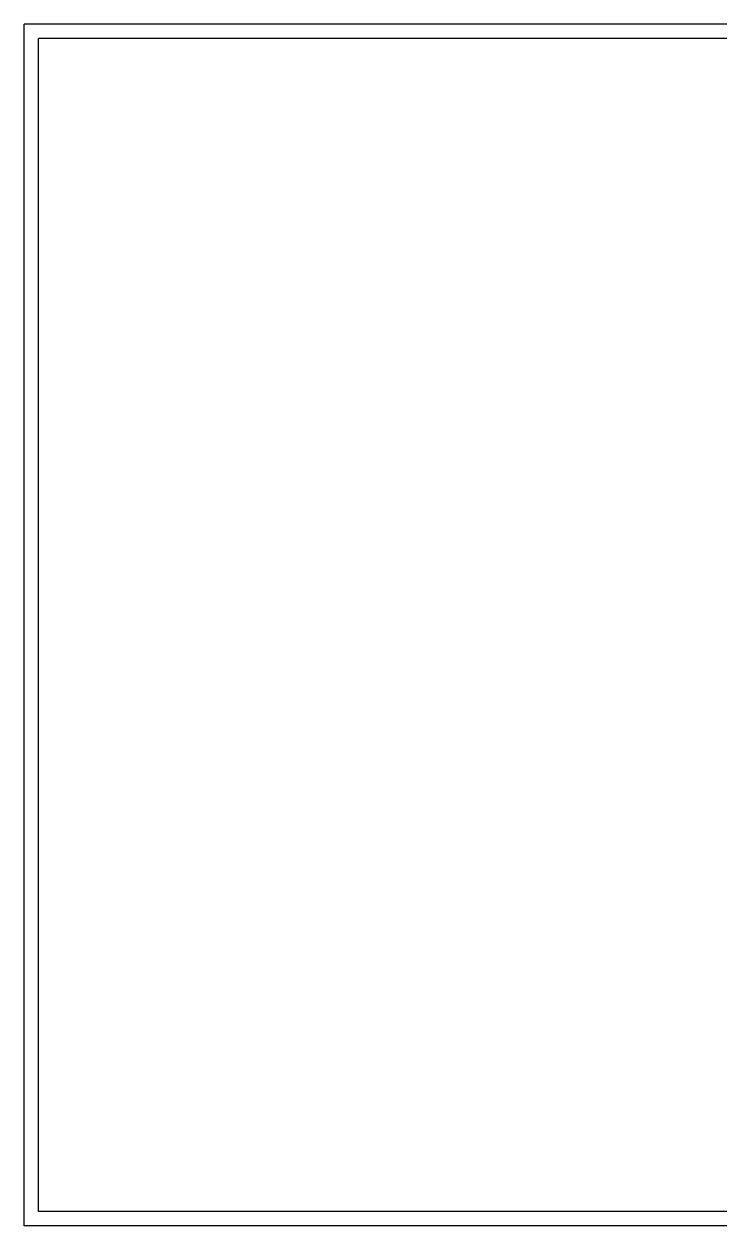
# Model space of a CAD drawing. Header units: centimetres. Extents: x 16433 to 114398, y -50094 to -12305.
# Drawn here: x 52258 to 54691, y -32833 to -28633 of the extents above; entities that cross this region are included whole.
import ezdxf

# ---------------------------------------------------------------- set-up
doc = ezdxf.new("R2010")
doc.units = ezdxf.units.CM
doc.header["$LTSCALE"] = 0.5
doc.layers.add('01_cote_gen', color=4, linetype='CONTINUOUS')
doc.layers.add('01_texte', color=230, linetype='CONTINUOUS')

msp = doc.modelspace()

# ---------------------------------------------------------------- linework, layer by layer
at = {"layer": '01_cote_gen'}
for p, q in [((58197.974, -28633.292), (52257.974, -28633.292)), ((52257.974, -32833.292), (52257.974, -28633.292)), ((57490.607, -32833.292), (52257.974, -32833.292))]:
    msp.add_line(p, q, dxfattribs=at)
at = {"layer": '01_texte'}
for p, q in [((58147.974, -28683.292), (52307.974, -28683.292)), ((52307.974, -32783.292), (52307.974, -28683.292)), ((57490.607, -32783.292), (52307.974, -32783.292))]:
    msp.add_line(p, q, dxfattribs=at)

doc.saveas('drawing.dxf')
